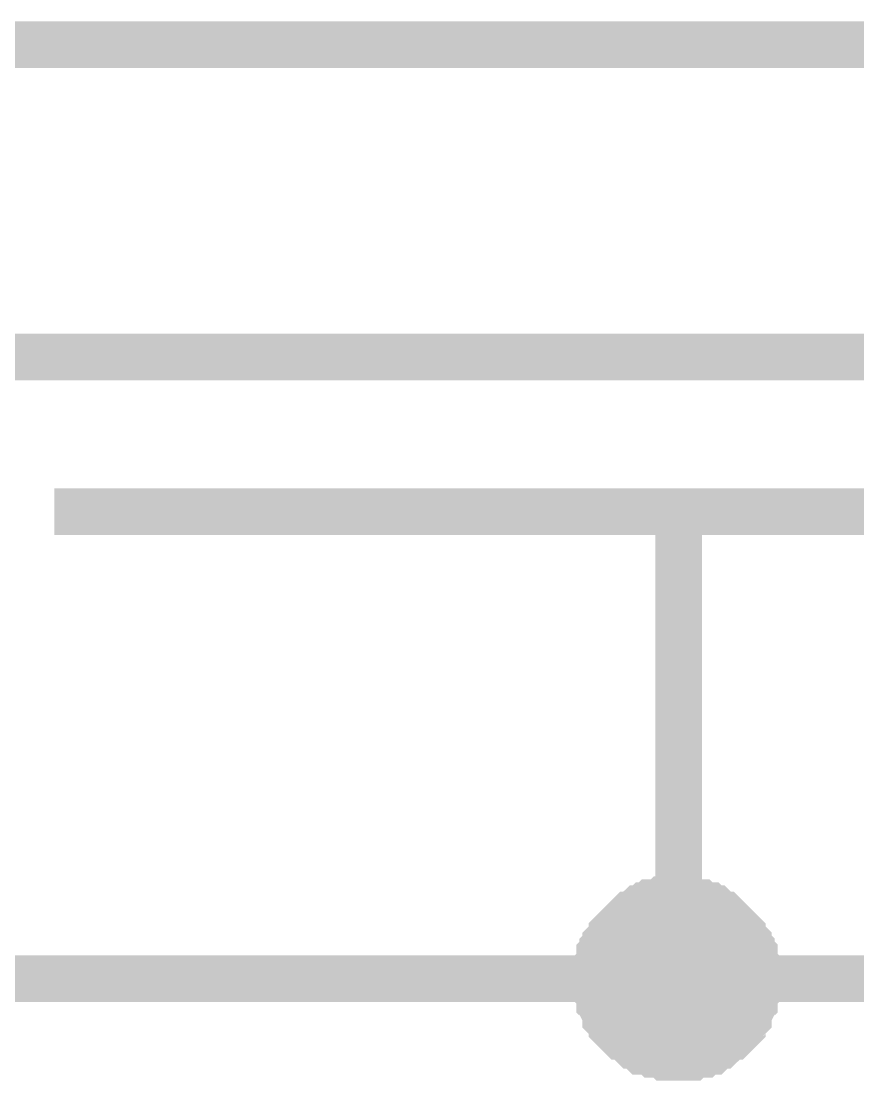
# Model space of a CAD drawing. Header units: millimetres. Extents: x 0 to 567, y 0 to 399.
# Drawn here: x 270.8 to 276.17, y 101.84 to 108.64 of the extents above; entities that cross this region are included whole.
import ezdxf

# ---------------------------------------------------------------- set-up
doc = ezdxf.new("R2010")
doc.units = ezdxf.units.MM
doc.layers.add('Sheet', color=255, linetype='Continuous')

msp = doc.modelspace()

# ---------------------------------------------------------------- linework, layer by layer
at = {"layer": 'Sheet'}
for points, const_width in [([(269.0106, 108.4893), (281.012, 108.4893)], 0.2997), ([(281.012, 106.4853), (269.0106, 106.4853)], 0.2997), ([(271.0141, 105.493), (279.0085, 105.493)], 0.2997), ([(275.021, 105.493), (275.021, 102.4967)], 0.2997), ([(274.4958, 102.4967), (274.4958, 102.5162), (274.4958, 102.5551), (274.4958, 102.5746), (274.5153, 102.594), (274.5153, 102.6135), (274.5153, 102.6524), (274.5347, 102.6718), (274.5347, 102.6913), (274.5542, 102.7108), (274.5542, 102.7302), (274.5737, 102.7497), (274.5931, 102.7691), (274.5931, 102.7886), (274.6126, 102.808), (274.632, 102.8275), (274.6515, 102.8469), (274.6709, 102.8664), (274.6904, 102.8859), (274.7098, 102.9053), (274.7293, 102.9053), (274.7487, 102.9248), (274.7682, 102.9442), (274.7876, 102.9442), (274.8071, 102.9637), (274.8265, 102.9637), (274.846, 102.9831), (274.8849, 102.9831), (274.9043, 102.9831), (274.9238, 103.0026), (274.9432, 103.0026), (274.9821, 103.0026), (275.0016, 103.0026)], 0.2997), ([(274.4958, 102.4967), (274.4958, 102.5162), (274.4958, 102.5551), (274.4958, 102.5746), (274.5153, 102.594), (274.5153, 102.6135), (274.5153, 102.6524), (274.5347, 102.6718), (274.5347, 102.6913), (274.5542, 102.7108), (274.5542, 102.7302), (274.5737, 102.7497), (274.5931, 102.7691), (274.5931, 102.7886), (274.6126, 102.808), (274.632, 102.8275), (274.6515, 102.8469), (274.6709, 102.8664), (274.6904, 102.8859), (274.7098, 102.9053), (274.7293, 102.9053), (274.7487, 102.9248), (274.7682, 102.9442), (274.7876, 102.9442), (274.8071, 102.9637), (274.8265, 102.9637), (274.846, 102.9831), (274.8849, 102.9831), (274.9043, 102.9831), (274.9238, 103.0026), (274.9432, 103.0026), (274.9821, 103.0026), (275.0016, 103.0026)], 0.2997), ([(274.4958, 102.4967), (274.4958, 102.5162), (274.4958, 102.5551), (274.4958, 102.5746), (274.5153, 102.594), (274.5153, 102.6135), (274.5153, 102.6524), (274.5347, 102.6718), (274.5347, 102.6913), (274.5542, 102.7108), (274.5542, 102.7302), (274.5737, 102.7497), (274.5931, 102.7691), (274.5931, 102.7886), (274.6126, 102.808), (274.632, 102.8275), (274.6515, 102.8469), (274.6709, 102.8664), (274.6904, 102.8859), (274.7098, 102.9053), (274.7293, 102.9053), (274.7487, 102.9248), (274.7682, 102.9442), (274.7876, 102.9442), (274.8071, 102.9637), (274.8265, 102.9637), (274.846, 102.9831), (274.8849, 102.9831), (274.9043, 102.9831), (274.9238, 103.0026), (274.9432, 103.0026), (274.9821, 103.0026), (275.0016, 103.0026)], 0.2997), ([(274.4958, 102.4967), (274.4958, 102.5162), (274.4958, 102.5551), (274.4958, 102.5746), (274.5153, 102.594), (274.5153, 102.6135), (274.5153, 102.6524), (274.5347, 102.6718), (274.5347, 102.6913), (274.5542, 102.7108), (274.5542, 102.7302), (274.5737, 102.7497), (274.5931, 102.7691), (274.5931, 102.7886), (274.6126, 102.808), (274.632, 102.8275), (274.6515, 102.8469), (274.6709, 102.8664), (274.6904, 102.8859), (274.7098, 102.9053), (274.7293, 102.9053), (274.7487, 102.9248), (274.7682, 102.9442), (274.7876, 102.9442), (274.8071, 102.9637), (274.8265, 102.9637), (274.846, 102.9831), (274.8849, 102.9831), (274.9043, 102.9831), (274.9238, 103.0026), (274.9432, 103.0026), (274.9821, 103.0026), (275.0016, 103.0026)], 0.2997), ([(274.4958, 102.4967), (274.4958, 102.5162), (274.4958, 102.5551), (274.4958, 102.5746), (274.5153, 102.594), (274.5153, 102.6135), (274.5153, 102.6524), (274.5347, 102.6718), (274.5347, 102.6913), (274.5542, 102.7108), (274.5542, 102.7302), (274.5737, 102.7497), (274.5931, 102.7691), (274.5931, 102.7886), (274.6126, 102.808), (274.632, 102.8275), (274.6515, 102.8469), (274.6709, 102.8664), (274.6904, 102.8859), (274.7098, 102.9053), (274.7293, 102.9053), (274.7487, 102.9248), (274.7682, 102.9442), (274.7876, 102.9442), (274.8071, 102.9637), (274.8265, 102.9637), (274.846, 102.9831), (274.8849, 102.9831), (274.9043, 102.9831), (274.9238, 103.0026), (274.9432, 103.0026), (274.9821, 103.0026), (275.0016, 103.0026)], 0.2997), ([(274.4958, 102.4967), (274.4958, 102.5162), (274.4958, 102.5551), (274.4958, 102.5746), (274.5153, 102.594), (274.5153, 102.6135), (274.5153, 102.6524), (274.5347, 102.6718), (274.5347, 102.6913), (274.5542, 102.7108), (274.5542, 102.7302), (274.5737, 102.7497), (274.5931, 102.7691), (274.5931, 102.7886), (274.6126, 102.808), (274.632, 102.8275), (274.6515, 102.8469), (274.6709, 102.8664), (274.6904, 102.8859), (274.7098, 102.9053), (274.7293, 102.9053), (274.7487, 102.9248), (274.7682, 102.9442), (274.7876, 102.9442), (274.8071, 102.9637), (274.8265, 102.9637), (274.846, 102.9831), (274.8849, 102.9831), (274.9043, 102.9831), (274.9238, 103.0026), (274.9432, 103.0026), (274.9821, 103.0026), (275.0016, 103.0026)], 0.2997), ([(274.4958, 102.4967), (274.4958, 102.5162), (274.4958, 102.5551), (274.4958, 102.5746), (274.5153, 102.594), (274.5153, 102.6135), (274.5153, 102.6524), (274.5347, 102.6718), (274.5347, 102.6913), (274.5542, 102.7108), (274.5542, 102.7302), (274.5737, 102.7497), (274.5931, 102.7691), (274.5931, 102.7886), (274.6126, 102.808), (274.632, 102.8275), (274.6515, 102.8469), (274.6709, 102.8664), (274.6904, 102.8859), (274.7098, 102.9053), (274.7293, 102.9053), (274.7487, 102.9248), (274.7682, 102.9442), (274.7876, 102.9442), (274.8071, 102.9637), (274.8265, 102.9637), (274.846, 102.9831), (274.8849, 102.9831), (274.9043, 102.9831), (274.9238, 103.0026), (274.9432, 103.0026), (274.9821, 103.0026), (275.0016, 103.0026)], 0.2997), ([(275.0016, 103.0026), (275.0016, 103.0026)], 0.2997), ([(275.0016, 103.0026), (275.021, 103.0026), (275.0599, 103.0026), (275.0794, 103.0026), (275.0988, 102.9831), (275.1377, 102.9831), (275.1572, 102.9831), (275.1766, 102.9637), (275.2155, 102.9637), (275.235, 102.9442), (275.2544, 102.9442), (275.2739, 102.9248), (275.2933, 102.9053), (275.3128, 102.9053), (275.3322, 102.8859), (275.3517, 102.8664), (275.3712, 102.8469), (275.3906, 102.8275), (275.4101, 102.808), (275.4295, 102.7886), (275.4295, 102.7691), (275.449, 102.7497), (275.4684, 102.7302), (275.4684, 102.7108), (275.4879, 102.6913), (275.4879, 102.6718), (275.5073, 102.6524), (275.5073, 102.6135), (275.5073, 102.594), (275.5268, 102.5746), (275.5268, 102.5551), (275.5268, 102.5162), (275.5268, 102.4967)], 0.2997), ([(275.0016, 103.0026), (275.0016, 103.0026)], 0.2997), ([(275.0016, 103.0026), (275.021, 103.0026), (275.0599, 103.0026), (275.0794, 103.0026), (275.0988, 102.9831), (275.1377, 102.9831), (275.1572, 102.9831), (275.1766, 102.9637), (275.2155, 102.9637), (275.235, 102.9442), (275.2544, 102.9442), (275.2739, 102.9248), (275.2933, 102.9053), (275.3128, 102.9053), (275.3322, 102.8859), (275.3517, 102.8664), (275.3712, 102.8469), (275.3906, 102.8275), (275.4101, 102.808), (275.4295, 102.7886), (275.4295, 102.7691), (275.449, 102.7497), (275.4684, 102.7302), (275.4684, 102.7108), (275.4879, 102.6913), (275.4879, 102.6718), (275.5073, 102.6524), (275.5073, 102.6135), (275.5073, 102.594), (275.5268, 102.5746), (275.5268, 102.5551), (275.5268, 102.5162), (275.5268, 102.4967)], 0.2997), ([(275.0016, 103.0026), (275.0016, 103.0026)], 0.2997), ([(275.0016, 103.0026), (275.021, 103.0026), (275.0599, 103.0026), (275.0794, 103.0026), (275.0988, 102.9831), (275.1377, 102.9831), (275.1572, 102.9831), (275.1766, 102.9637), (275.2155, 102.9637), (275.235, 102.9442), (275.2544, 102.9442), (275.2739, 102.9248), (275.2933, 102.9053), (275.3128, 102.9053), (275.3322, 102.8859), (275.3517, 102.8664), (275.3712, 102.8469), (275.3906, 102.8275), (275.4101, 102.808), (275.4295, 102.7886), (275.4295, 102.7691), (275.449, 102.7497), (275.4684, 102.7302), (275.4684, 102.7108), (275.4879, 102.6913), (275.4879, 102.6718), (275.5073, 102.6524), (275.5073, 102.6135), (275.5073, 102.594), (275.5268, 102.5746), (275.5268, 102.5551), (275.5268, 102.5162), (275.5268, 102.4967)], 0.2997), ([(275.0016, 103.0026), (275.0016, 103.0026)], 0.2997), ([(275.0016, 103.0026), (275.021, 103.0026), (275.0599, 103.0026), (275.0794, 103.0026), (275.0988, 102.9831), (275.1377, 102.9831), (275.1572, 102.9831), (275.1766, 102.9637), (275.2155, 102.9637), (275.235, 102.9442), (275.2544, 102.9442), (275.2739, 102.9248), (275.2933, 102.9053), (275.3128, 102.9053), (275.3322, 102.8859), (275.3517, 102.8664), (275.3712, 102.8469), (275.3906, 102.8275), (275.4101, 102.808), (275.4295, 102.7886), (275.4295, 102.7691), (275.449, 102.7497), (275.4684, 102.7302), (275.4684, 102.7108), (275.4879, 102.6913), (275.4879, 102.6718), (275.5073, 102.6524), (275.5073, 102.6135), (275.5073, 102.594), (275.5268, 102.5746), (275.5268, 102.5551), (275.5268, 102.5162), (275.5268, 102.4967)], 0.2997), ([(275.0016, 103.0026), (275.0016, 103.0026)], 0.2997), ([(275.0016, 103.0026), (275.021, 103.0026), (275.0599, 103.0026), (275.0794, 103.0026), (275.0988, 102.9831), (275.1377, 102.9831), (275.1572, 102.9831), (275.1766, 102.9637), (275.2155, 102.9637), (275.235, 102.9442), (275.2544, 102.9442), (275.2739, 102.9248), (275.2933, 102.9053), (275.3128, 102.9053), (275.3322, 102.8859), (275.3517, 102.8664), (275.3712, 102.8469), (275.3906, 102.8275), (275.4101, 102.808), (275.4295, 102.7886), (275.4295, 102.7691), (275.449, 102.7497), (275.4684, 102.7302), (275.4684, 102.7108), (275.4879, 102.6913), (275.4879, 102.6718), (275.5073, 102.6524), (275.5073, 102.6135), (275.5073, 102.594), (275.5268, 102.5746), (275.5268, 102.5551), (275.5268, 102.5162), (275.5268, 102.4967)], 0.2997), ([(275.0016, 103.0026), (275.0016, 103.0026)], 0.2997), ([(275.0016, 103.0026), (275.021, 103.0026), (275.0599, 103.0026), (275.0794, 103.0026), (275.0988, 102.9831), (275.1377, 102.9831), (275.1572, 102.9831), (275.1766, 102.9637), (275.2155, 102.9637), (275.235, 102.9442), (275.2544, 102.9442), (275.2739, 102.9248), (275.2933, 102.9053), (275.3128, 102.9053), (275.3322, 102.8859), (275.3517, 102.8664), (275.3712, 102.8469), (275.3906, 102.8275), (275.4101, 102.808), (275.4295, 102.7886), (275.4295, 102.7691), (275.449, 102.7497), (275.4684, 102.7302), (275.4684, 102.7108), (275.4879, 102.6913), (275.4879, 102.6718), (275.5073, 102.6524), (275.5073, 102.6135), (275.5073, 102.594), (275.5268, 102.5746), (275.5268, 102.5551), (275.5268, 102.5162), (275.5268, 102.4967)], 0.2997), ([(275.0016, 103.0026), (275.0016, 103.0026)], 0.2997), ([(275.0016, 103.0026), (275.021, 103.0026), (275.0599, 103.0026), (275.0794, 103.0026), (275.0988, 102.9831), (275.1377, 102.9831), (275.1572, 102.9831), (275.1766, 102.9637), (275.2155, 102.9637), (275.235, 102.9442), (275.2544, 102.9442), (275.2739, 102.9248), (275.2933, 102.9053), (275.3128, 102.9053), (275.3322, 102.8859), (275.3517, 102.8664), (275.3712, 102.8469), (275.3906, 102.8275), (275.4101, 102.808), (275.4295, 102.7886), (275.4295, 102.7691), (275.449, 102.7497), (275.4684, 102.7302), (275.4684, 102.7108), (275.4879, 102.6913), (275.4879, 102.6718), (275.5073, 102.6524), (275.5073, 102.6135), (275.5073, 102.594), (275.5268, 102.5746), (275.5268, 102.5551), (275.5268, 102.5162), (275.5268, 102.4967)], 0.2997), ([(274.4958, 102.4967), (274.4958, 102.5162), (274.4958, 102.5551), (274.4958, 102.5746), (274.5153, 102.594), (274.5153, 102.6135), (274.5153, 102.6524), (274.5347, 102.6718), (274.5347, 102.6913), (274.5542, 102.7108), (274.5542, 102.7302), (274.5737, 102.7497), (274.5931, 102.7691), (274.5931, 102.7886), (274.6126, 102.808), (274.632, 102.8275), (274.6515, 102.8469), (274.6709, 102.8664), (274.6904, 102.8859), (274.7098, 102.9053), (274.7293, 102.9053), (274.7487, 102.9248), (274.7682, 102.9442), (274.7876, 102.9442), (274.8071, 102.9637), (274.8265, 102.9637), (274.846, 102.9831), (274.8849, 102.9831), (274.9043, 102.9831), (274.9238, 103.0026), (274.9432, 103.0026), (274.9821, 103.0026), (275.0016, 103.0026)], 0.0991), ([(274.4958, 102.4967), (274.4958, 102.5162), (274.4958, 102.5551), (274.4958, 102.5746), (274.5153, 102.594), (274.5153, 102.6135), (274.5153, 102.6524), (274.5347, 102.6718), (274.5347, 102.6913), (274.5542, 102.7108), (274.5542, 102.7302), (274.5737, 102.7497), (274.5931, 102.7691), (274.5931, 102.7886), (274.6126, 102.808), (274.632, 102.8275), (274.6515, 102.8469), (274.6709, 102.8664), (274.6904, 102.8859), (274.7098, 102.9053), (274.7293, 102.9053), (274.7487, 102.9248), (274.7682, 102.9442), (274.7876, 102.9442), (274.8071, 102.9637), (274.8265, 102.9637), (274.846, 102.9831), (274.8849, 102.9831), (274.9043, 102.9831), (274.9238, 103.0026), (274.9432, 103.0026), (274.9821, 103.0026), (275.0016, 103.0026)], 0.0991), ([(274.4958, 102.4967), (274.4958, 102.5162), (274.4958, 102.5551), (274.4958, 102.5746), (274.5153, 102.594), (274.5153, 102.6135), (274.5153, 102.6524), (274.5347, 102.6718), (274.5347, 102.6913), (274.5542, 102.7108), (274.5542, 102.7302), (274.5737, 102.7497), (274.5931, 102.7691), (274.5931, 102.7886), (274.6126, 102.808), (274.632, 102.8275), (274.6515, 102.8469), (274.6709, 102.8664), (274.6904, 102.8859), (274.7098, 102.9053), (274.7293, 102.9053), (274.7487, 102.9248), (274.7682, 102.9442), (274.7876, 102.9442), (274.8071, 102.9637), (274.8265, 102.9637), (274.846, 102.9831), (274.8849, 102.9831), (274.9043, 102.9831), (274.9238, 103.0026), (274.9432, 103.0026), (274.9821, 103.0026), (275.0016, 103.0026)], 0.0991), ([(274.4958, 102.4967), (274.4958, 102.5162), (274.4958, 102.5551), (274.4958, 102.5746), (274.5153, 102.594), (274.5153, 102.6135), (274.5153, 102.6524), (274.5347, 102.6718), (274.5347, 102.6913), (274.5542, 102.7108), (274.5542, 102.7302), (274.5737, 102.7497), (274.5931, 102.7691), (274.5931, 102.7886), (274.6126, 102.808), (274.632, 102.8275), (274.6515, 102.8469), (274.6709, 102.8664), (274.6904, 102.8859), (274.7098, 102.9053), (274.7293, 102.9053), (274.7487, 102.9248), (274.7682, 102.9442), (274.7876, 102.9442), (274.8071, 102.9637), (274.8265, 102.9637), (274.846, 102.9831), (274.8849, 102.9831), (274.9043, 102.9831), (274.9238, 103.0026), (274.9432, 103.0026), (274.9821, 103.0026), (275.0016, 103.0026)], 0.0991), ([(274.4958, 102.4967), (274.4958, 102.5162), (274.4958, 102.5551), (274.4958, 102.5746), (274.5153, 102.594), (274.5153, 102.6135), (274.5153, 102.6524), (274.5347, 102.6718), (274.5347, 102.6913), (274.5542, 102.7108), (274.5542, 102.7302), (274.5737, 102.7497), (274.5931, 102.7691), (274.5931, 102.7886), (274.6126, 102.808), (274.632, 102.8275), (274.6515, 102.8469), (274.6709, 102.8664), (274.6904, 102.8859), (274.7098, 102.9053), (274.7293, 102.9053), (274.7487, 102.9248), (274.7682, 102.9442), (274.7876, 102.9442), (274.8071, 102.9637), (274.8265, 102.9637), (274.846, 102.9831), (274.8849, 102.9831), (274.9043, 102.9831), (274.9238, 103.0026), (274.9432, 103.0026), (274.9821, 103.0026), (275.0016, 103.0026)], 0.0991), ([(274.4958, 102.4967), (274.4958, 102.5162), (274.4958, 102.5551), (274.4958, 102.5746), (274.5153, 102.594), (274.5153, 102.6135), (274.5153, 102.6524), (274.5347, 102.6718), (274.5347, 102.6913), (274.5542, 102.7108), (274.5542, 102.7302), (274.5737, 102.7497), (274.5931, 102.7691), (274.5931, 102.7886), (274.6126, 102.808), (274.632, 102.8275), (274.6515, 102.8469), (274.6709, 102.8664), (274.6904, 102.8859), (274.7098, 102.9053), (274.7293, 102.9053), (274.7487, 102.9248), (274.7682, 102.9442), (274.7876, 102.9442), (274.8071, 102.9637), (274.8265, 102.9637), (274.846, 102.9831), (274.8849, 102.9831), (274.9043, 102.9831), (274.9238, 103.0026), (274.9432, 103.0026), (274.9821, 103.0026), (275.0016, 103.0026)], 0.0991), ([(274.4958, 102.4967), (274.4958, 102.5162), (274.4958, 102.5551), (274.4958, 102.5746), (274.5153, 102.594), (274.5153, 102.6135), (274.5153, 102.6524), (274.5347, 102.6718), (274.5347, 102.6913), (274.5542, 102.7108), (274.5542, 102.7302), (274.5737, 102.7497), (274.5931, 102.7691), (274.5931, 102.7886), (274.6126, 102.808), (274.632, 102.8275), (274.6515, 102.8469), (274.6709, 102.8664), (274.6904, 102.8859), (274.7098, 102.9053), (274.7293, 102.9053), (274.7487, 102.9248), (274.7682, 102.9442), (274.7876, 102.9442), (274.8071, 102.9637), (274.8265, 102.9637), (274.846, 102.9831), (274.8849, 102.9831), (274.9043, 102.9831), (274.9238, 103.0026), (274.9432, 103.0026), (274.9821, 103.0026), (275.0016, 103.0026)], 0.0991), ([(275.0016, 103.0026), (275.0016, 103.0026)], 0.0991), ([(275.0016, 103.0026), (275.021, 103.0026), (275.0599, 103.0026), (275.0794, 103.0026), (275.0988, 102.9831), (275.1377, 102.9831), (275.1572, 102.9831), (275.1766, 102.9637), (275.2155, 102.9637), (275.235, 102.9442), (275.2544, 102.9442), (275.2739, 102.9248), (275.2933, 102.9053), (275.3128, 102.9053), (275.3322, 102.8859), (275.3517, 102.8664), (275.3712, 102.8469), (275.3906, 102.8275), (275.4101, 102.808), (275.4295, 102.7886), (275.4295, 102.7691), (275.449, 102.7497), (275.4684, 102.7302), (275.4684, 102.7108), (275.4879, 102.6913), (275.4879, 102.6718), (275.5073, 102.6524), (275.5073, 102.6135), (275.5073, 102.594), (275.5268, 102.5746), (275.5268, 102.5551), (275.5268, 102.5162), (275.5268, 102.4967)], 0.0991), ([(275.0016, 103.0026), (275.0016, 103.0026)], 0.0991), ([(275.0016, 103.0026), (275.021, 103.0026), (275.0599, 103.0026), (275.0794, 103.0026), (275.0988, 102.9831), (275.1377, 102.9831), (275.1572, 102.9831), (275.1766, 102.9637), (275.2155, 102.9637), (275.235, 102.9442), (275.2544, 102.9442), (275.2739, 102.9248), (275.2933, 102.9053), (275.3128, 102.9053), (275.3322, 102.8859), (275.3517, 102.8664), (275.3712, 102.8469), (275.3906, 102.8275), (275.4101, 102.808), (275.4295, 102.7886), (275.4295, 102.7691), (275.449, 102.7497), (275.4684, 102.7302), (275.4684, 102.7108), (275.4879, 102.6913), (275.4879, 102.6718), (275.5073, 102.6524), (275.5073, 102.6135), (275.5073, 102.594), (275.5268, 102.5746), (275.5268, 102.5551), (275.5268, 102.5162), (275.5268, 102.4967)], 0.0991), ([(275.0016, 103.0026), (275.0016, 103.0026)], 0.0991), ([(275.0016, 103.0026), (275.021, 103.0026), (275.0599, 103.0026), (275.0794, 103.0026), (275.0988, 102.9831), (275.1377, 102.9831), (275.1572, 102.9831), (275.1766, 102.9637), (275.2155, 102.9637), (275.235, 102.9442), (275.2544, 102.9442), (275.2739, 102.9248), (275.2933, 102.9053), (275.3128, 102.9053), (275.3322, 102.8859), (275.3517, 102.8664), (275.3712, 102.8469), (275.3906, 102.8275), (275.4101, 102.808), (275.4295, 102.7886), (275.4295, 102.7691), (275.449, 102.7497), (275.4684, 102.7302), (275.4684, 102.7108), (275.4879, 102.6913), (275.4879, 102.6718), (275.5073, 102.6524), (275.5073, 102.6135), (275.5073, 102.594), (275.5268, 102.5746), (275.5268, 102.5551), (275.5268, 102.5162), (275.5268, 102.4967)], 0.0991), ([(275.0016, 103.0026), (275.0016, 103.0026)], 0.0991), ([(275.0016, 103.0026), (275.021, 103.0026), (275.0599, 103.0026), (275.0794, 103.0026), (275.0988, 102.9831), (275.1377, 102.9831), (275.1572, 102.9831), (275.1766, 102.9637), (275.2155, 102.9637), (275.235, 102.9442), (275.2544, 102.9442), (275.2739, 102.9248), (275.2933, 102.9053), (275.3128, 102.9053), (275.3322, 102.8859), (275.3517, 102.8664), (275.3712, 102.8469), (275.3906, 102.8275), (275.4101, 102.808), (275.4295, 102.7886), (275.4295, 102.7691), (275.449, 102.7497), (275.4684, 102.7302), (275.4684, 102.7108), (275.4879, 102.6913), (275.4879, 102.6718), (275.5073, 102.6524), (275.5073, 102.6135), (275.5073, 102.594), (275.5268, 102.5746), (275.5268, 102.5551), (275.5268, 102.5162), (275.5268, 102.4967)], 0.0991), ([(275.0016, 103.0026), (275.0016, 103.0026)], 0.0991), ([(275.0016, 103.0026), (275.021, 103.0026), (275.0599, 103.0026), (275.0794, 103.0026), (275.0988, 102.9831), (275.1377, 102.9831), (275.1572, 102.9831), (275.1766, 102.9637), (275.2155, 102.9637), (275.235, 102.9442), (275.2544, 102.9442), (275.2739, 102.9248), (275.2933, 102.9053), (275.3128, 102.9053), (275.3322, 102.8859), (275.3517, 102.8664), (275.3712, 102.8469), (275.3906, 102.8275), (275.4101, 102.808), (275.4295, 102.7886), (275.4295, 102.7691), (275.449, 102.7497), (275.4684, 102.7302), (275.4684, 102.7108), (275.4879, 102.6913), (275.4879, 102.6718), (275.5073, 102.6524), (275.5073, 102.6135), (275.5073, 102.594), (275.5268, 102.5746), (275.5268, 102.5551), (275.5268, 102.5162), (275.5268, 102.4967)], 0.0991), ([(275.0016, 103.0026), (275.0016, 103.0026)], 0.0991), ([(275.0016, 103.0026), (275.021, 103.0026), (275.0599, 103.0026), (275.0794, 103.0026), (275.0988, 102.9831), (275.1377, 102.9831), (275.1572, 102.9831), (275.1766, 102.9637), (275.2155, 102.9637), (275.235, 102.9442), (275.2544, 102.9442), (275.2739, 102.9248), (275.2933, 102.9053), (275.3128, 102.9053), (275.3322, 102.8859), (275.3517, 102.8664), (275.3712, 102.8469), (275.3906, 102.8275), (275.4101, 102.808), (275.4295, 102.7886), (275.4295, 102.7691), (275.449, 102.7497), (275.4684, 102.7302), (275.4684, 102.7108), (275.4879, 102.6913), (275.4879, 102.6718), (275.5073, 102.6524), (275.5073, 102.6135), (275.5073, 102.594), (275.5268, 102.5746), (275.5268, 102.5551), (275.5268, 102.5162), (275.5268, 102.4967)], 0.0991), ([(275.0016, 103.0026), (275.0016, 103.0026)], 0.0991), ([(275.0016, 103.0026), (275.021, 103.0026), (275.0599, 103.0026), (275.0794, 103.0026), (275.0988, 102.9831), (275.1377, 102.9831), (275.1572, 102.9831), (275.1766, 102.9637), (275.2155, 102.9637), (275.235, 102.9442), (275.2544, 102.9442), (275.2739, 102.9248), (275.2933, 102.9053), (275.3128, 102.9053), (275.3322, 102.8859), (275.3517, 102.8664), (275.3712, 102.8469), (275.3906, 102.8275), (275.4101, 102.808), (275.4295, 102.7886), (275.4295, 102.7691), (275.449, 102.7497), (275.4684, 102.7302), (275.4684, 102.7108), (275.4879, 102.6913), (275.4879, 102.6718), (275.5073, 102.6524), (275.5073, 102.6135), (275.5073, 102.594), (275.5268, 102.5746), (275.5268, 102.5551), (275.5268, 102.5162), (275.5268, 102.4967)], 0.0991), ([(275.021, 102.4967), (275.021, 102.4967), (255.0252, 102.4967)], 0.2997), ([(275.021, 101.9909), (275.0016, 101.9909), (274.9627, 101.9909), (274.9432, 101.9909), (274.9238, 102.0103), (274.8849, 102.0103), (274.8654, 102.0103), (274.846, 102.0298), (274.8071, 102.0298), (274.7876, 102.0298), (274.7682, 102.0492), (274.7487, 102.0687), (274.7293, 102.0687), (274.7098, 102.0881), (274.6904, 102.1076), (274.6709, 102.1271), (274.6515, 102.1271), (274.632, 102.1465), (274.6126, 102.166), (274.5931, 102.1854), (274.5931, 102.2049), (274.5737, 102.2243), (274.5542, 102.2438), (274.5542, 102.2633), (274.5347, 102.3022), (274.5347, 102.3216), (274.5153, 102.3411), (274.5153, 102.3605), (274.5153, 102.3995), (274.4958, 102.4189), (274.4958, 102.4384), (274.4958, 102.4773), (274.4958, 102.4967)], 0.2997), ([(274.4958, 102.4967), (274.4958, 102.4967)], 0.2997), ([(275.021, 101.9909), (275.0016, 101.9909), (274.9627, 101.9909), (274.9432, 101.9909), (274.9238, 102.0103), (274.8849, 102.0103), (274.8654, 102.0103), (274.846, 102.0298), (274.8071, 102.0298), (274.7876, 102.0298), (274.7682, 102.0492), (274.7487, 102.0687), (274.7293, 102.0687), (274.7098, 102.0881), (274.6904, 102.1076), (274.6709, 102.1271), (274.6515, 102.1271), (274.632, 102.1465), (274.6126, 102.166), (274.5931, 102.1854), (274.5931, 102.2049), (274.5737, 102.2243), (274.5542, 102.2438), (274.5542, 102.2633), (274.5347, 102.3022), (274.5347, 102.3216), (274.5153, 102.3411), (274.5153, 102.3605), (274.5153, 102.3995), (274.4958, 102.4189), (274.4958, 102.4384), (274.4958, 102.4773), (274.4958, 102.4967)], 0.2997), ([(274.4958, 102.4967), (274.4958, 102.4967)], 0.2997), ([(275.021, 101.9909), (275.0016, 101.9909), (274.9627, 101.9909), (274.9432, 101.9909), (274.9238, 102.0103), (274.8849, 102.0103), (274.8654, 102.0103), (274.846, 102.0298), (274.8071, 102.0298), (274.7876, 102.0298), (274.7682, 102.0492), (274.7487, 102.0687), (274.7293, 102.0687), (274.7098, 102.0881), (274.6904, 102.1076), (274.6709, 102.1271), (274.6515, 102.1271), (274.632, 102.1465), (274.6126, 102.166), (274.5931, 102.1854), (274.5931, 102.2049), (274.5737, 102.2243), (274.5542, 102.2438), (274.5542, 102.2633), (274.5347, 102.3022), (274.5347, 102.3216), (274.5153, 102.3411), (274.5153, 102.3605), (274.5153, 102.3995), (274.4958, 102.4189), (274.4958, 102.4384), (274.4958, 102.4773), (274.4958, 102.4967)], 0.2997), ([(274.4958, 102.4967), (274.4958, 102.4967)], 0.2997), ([(275.021, 101.9909), (275.0016, 101.9909), (274.9627, 101.9909), (274.9432, 101.9909), (274.9238, 102.0103), (274.8849, 102.0103), (274.8654, 102.0103), (274.846, 102.0298), (274.8071, 102.0298), (274.7876, 102.0298), (274.7682, 102.0492), (274.7487, 102.0687), (274.7293, 102.0687), (274.7098, 102.0881), (274.6904, 102.1076), (274.6709, 102.1271), (274.6515, 102.1271), (274.632, 102.1465), (274.6126, 102.166), (274.5931, 102.1854), (274.5931, 102.2049), (274.5737, 102.2243), (274.5542, 102.2438), (274.5542, 102.2633), (274.5347, 102.3022), (274.5347, 102.3216), (274.5153, 102.3411), (274.5153, 102.3605), (274.5153, 102.3995), (274.4958, 102.4189), (274.4958, 102.4384), (274.4958, 102.4773), (274.4958, 102.4967)], 0.2997), ([(274.4958, 102.4967), (274.4958, 102.4967)], 0.2997), ([(275.021, 101.9909), (275.0016, 101.9909), (274.9627, 101.9909), (274.9432, 101.9909), (274.9238, 102.0103), (274.8849, 102.0103), (274.8654, 102.0103), (274.846, 102.0298), (274.8071, 102.0298), (274.7876, 102.0298), (274.7682, 102.0492), (274.7487, 102.0687), (274.7293, 102.0687), (274.7098, 102.0881), (274.6904, 102.1076), (274.6709, 102.1271), (274.6515, 102.1271), (274.632, 102.1465), (274.6126, 102.166), (274.5931, 102.1854), (274.5931, 102.2049), (274.5737, 102.2243), (274.5542, 102.2438), (274.5542, 102.2633), (274.5347, 102.3022), (274.5347, 102.3216), (274.5153, 102.3411), (274.5153, 102.3605), (274.5153, 102.3995), (274.4958, 102.4189), (274.4958, 102.4384), (274.4958, 102.4773), (274.4958, 102.4967)], 0.2997), ([(274.4958, 102.4967), (274.4958, 102.4967)], 0.2997), ([(275.021, 101.9909), (275.0016, 101.9909), (274.9627, 101.9909), (274.9432, 101.9909), (274.9238, 102.0103), (274.8849, 102.0103), (274.8654, 102.0103), (274.846, 102.0298), (274.8071, 102.0298), (274.7876, 102.0298), (274.7682, 102.0492), (274.7487, 102.0687), (274.7293, 102.0687), (274.7098, 102.0881), (274.6904, 102.1076), (274.6709, 102.1271), (274.6515, 102.1271), (274.632, 102.1465), (274.6126, 102.166), (274.5931, 102.1854), (274.5931, 102.2049), (274.5737, 102.2243), (274.5542, 102.2438), (274.5542, 102.2633), (274.5347, 102.3022), (274.5347, 102.3216), (274.5153, 102.3411), (274.5153, 102.3605), (274.5153, 102.3995), (274.4958, 102.4189), (274.4958, 102.4384), (274.4958, 102.4773), (274.4958, 102.4967)], 0.2997), ([(274.4958, 102.4967), (274.4958, 102.4967)], 0.2997), ([(275.021, 101.9909), (275.0016, 101.9909), (274.9627, 101.9909), (274.9432, 101.9909), (274.9238, 102.0103), (274.8849, 102.0103), (274.8654, 102.0103), (274.846, 102.0298), (274.8071, 102.0298), (274.7876, 102.0298), (274.7682, 102.0492), (274.7487, 102.0687), (274.7293, 102.0687), (274.7098, 102.0881), (274.6904, 102.1076), (274.6709, 102.1271), (274.6515, 102.1271), (274.632, 102.1465), (274.6126, 102.166), (274.5931, 102.1854), (274.5931, 102.2049), (274.5737, 102.2243), (274.5542, 102.2438), (274.5542, 102.2633), (274.5347, 102.3022), (274.5347, 102.3216), (274.5153, 102.3411), (274.5153, 102.3605), (274.5153, 102.3995), (274.4958, 102.4189), (274.4958, 102.4384), (274.4958, 102.4773), (274.4958, 102.4967)], 0.2997), ([(274.4958, 102.4967), (274.4958, 102.4967)], 0.2997), ([(275.5268, 102.4967), (275.5268, 102.4773), (275.5268, 102.4384), (275.5268, 102.4189), (275.5073, 102.3995), (275.5073, 102.3605), (275.5073, 102.3411), (275.4879, 102.3216), (275.4879, 102.3022), (275.4684, 102.2633), (275.4684, 102.2438), (275.449, 102.2243), (275.4295, 102.2049), (275.4295, 102.1854), (275.4101, 102.166), (275.3906, 102.1465), (275.3712, 102.1271), (275.3517, 102.1271), (275.3322, 102.1076), (275.3128, 102.0881), (275.2933, 102.0687), (275.2739, 102.0687), (275.2544, 102.0492), (275.235, 102.0298), (275.2155, 102.0298), (275.1961, 102.0298), (275.1766, 102.0103), (275.1377, 102.0103), (275.1183, 102.0103), (275.0988, 101.9909), (275.0794, 101.9909), (275.0405, 101.9909), (275.021, 101.9909)], 0.2997), ([(275.5268, 102.4967), (275.5268, 102.4773), (275.5268, 102.4384), (275.5268, 102.4189), (275.5073, 102.3995), (275.5073, 102.3605), (275.5073, 102.3411), (275.4879, 102.3216), (275.4879, 102.3022), (275.4684, 102.2633), (275.4684, 102.2438), (275.449, 102.2243), (275.4295, 102.2049), (275.4295, 102.1854), (275.4101, 102.166), (275.3906, 102.1465), (275.3712, 102.1271), (275.3517, 102.1271), (275.3322, 102.1076), (275.3128, 102.0881), (275.2933, 102.0687), (275.2739, 102.0687), (275.2544, 102.0492), (275.235, 102.0298), (275.2155, 102.0298), (275.1961, 102.0298), (275.1766, 102.0103), (275.1377, 102.0103), (275.1183, 102.0103), (275.0988, 101.9909), (275.0794, 101.9909), (275.0405, 101.9909), (275.021, 101.9909)], 0.2997), ([(275.5268, 102.4967), (275.5268, 102.4773), (275.5268, 102.4384), (275.5268, 102.4189), (275.5073, 102.3995), (275.5073, 102.3605), (275.5073, 102.3411), (275.4879, 102.3216), (275.4879, 102.3022), (275.4684, 102.2633), (275.4684, 102.2438), (275.449, 102.2243), (275.4295, 102.2049), (275.4295, 102.1854), (275.4101, 102.166), (275.3906, 102.1465), (275.3712, 102.1271), (275.3517, 102.1271), (275.3322, 102.1076), (275.3128, 102.0881), (275.2933, 102.0687), (275.2739, 102.0687), (275.2544, 102.0492), (275.235, 102.0298), (275.2155, 102.0298), (275.1961, 102.0298), (275.1766, 102.0103), (275.1377, 102.0103), (275.1183, 102.0103), (275.0988, 101.9909), (275.0794, 101.9909), (275.0405, 101.9909), (275.021, 101.9909)], 0.2997), ([(287.5087, 102.4967), (287.5087, 102.4967), (275.021, 102.4967)], 0.2997), ([(275.5268, 102.4967), (275.5268, 102.4773), (275.5268, 102.4384), (275.5268, 102.4189), (275.5073, 102.3995), (275.5073, 102.3605), (275.5073, 102.3411), (275.4879, 102.3216), (275.4879, 102.3022), (275.4684, 102.2633), (275.4684, 102.2438), (275.449, 102.2243), (275.4295, 102.2049), (275.4295, 102.1854), (275.4101, 102.166), (275.3906, 102.1465), (275.3712, 102.1271), (275.3517, 102.1271), (275.3322, 102.1076), (275.3128, 102.0881), (275.2933, 102.0687), (275.2739, 102.0687), (275.2544, 102.0492), (275.235, 102.0298), (275.2155, 102.0298), (275.1961, 102.0298), (275.1766, 102.0103), (275.1377, 102.0103), (275.1183, 102.0103), (275.0988, 101.9909), (275.0794, 101.9909), (275.0405, 101.9909), (275.021, 101.9909)], 0.2997), ([(275.5268, 102.4967), (275.5268, 102.4773), (275.5268, 102.4384), (275.5268, 102.4189), (275.5073, 102.3995), (275.5073, 102.3605), (275.5073, 102.3411), (275.4879, 102.3216), (275.4879, 102.3022), (275.4684, 102.2633), (275.4684, 102.2438), (275.449, 102.2243), (275.4295, 102.2049), (275.4295, 102.1854), (275.4101, 102.166), (275.3906, 102.1465), (275.3712, 102.1271), (275.3517, 102.1271), (275.3322, 102.1076), (275.3128, 102.0881), (275.2933, 102.0687), (275.2739, 102.0687), (275.2544, 102.0492), (275.235, 102.0298), (275.2155, 102.0298), (275.1961, 102.0298), (275.1766, 102.0103), (275.1377, 102.0103), (275.1183, 102.0103), (275.0988, 101.9909), (275.0794, 101.9909), (275.0405, 101.9909), (275.021, 101.9909)], 0.2997), ([(275.5268, 102.4967), (275.5268, 102.4773), (275.5268, 102.4384), (275.5268, 102.4189), (275.5073, 102.3995), (275.5073, 102.3605), (275.5073, 102.3411), (275.4879, 102.3216), (275.4879, 102.3022), (275.4684, 102.2633), (275.4684, 102.2438), (275.449, 102.2243), (275.4295, 102.2049), (275.4295, 102.1854), (275.4101, 102.166), (275.3906, 102.1465), (275.3712, 102.1271), (275.3517, 102.1271), (275.3322, 102.1076), (275.3128, 102.0881), (275.2933, 102.0687), (275.2739, 102.0687), (275.2544, 102.0492), (275.235, 102.0298), (275.2155, 102.0298), (275.1961, 102.0298), (275.1766, 102.0103), (275.1377, 102.0103), (275.1183, 102.0103), (275.0988, 101.9909), (275.0794, 101.9909), (275.0405, 101.9909), (275.021, 101.9909)], 0.2997), ([(275.5268, 102.4967), (275.5268, 102.4773), (275.5268, 102.4384), (275.5268, 102.4189), (275.5073, 102.3995), (275.5073, 102.3605), (275.5073, 102.3411), (275.4879, 102.3216), (275.4879, 102.3022), (275.4684, 102.2633), (275.4684, 102.2438), (275.449, 102.2243), (275.4295, 102.2049), (275.4295, 102.1854), (275.4101, 102.166), (275.3906, 102.1465), (275.3712, 102.1271), (275.3517, 102.1271), (275.3322, 102.1076), (275.3128, 102.0881), (275.2933, 102.0687), (275.2739, 102.0687), (275.2544, 102.0492), (275.235, 102.0298), (275.2155, 102.0298), (275.1961, 102.0298), (275.1766, 102.0103), (275.1377, 102.0103), (275.1183, 102.0103), (275.0988, 101.9909), (275.0794, 101.9909), (275.0405, 101.9909), (275.021, 101.9909)], 0.2997), ([(275.5268, 102.4967), (275.5268, 102.4967), (275.5268, 102.4967), (275.5268, 102.4967), (275.5268, 102.4967), (275.5268, 102.4967), (275.5268, 102.4967), (275.5268, 102.4967), (275.5268, 102.4967), (275.5268, 102.4967), (275.5268, 102.4967), (275.5268, 102.4967), (275.5268, 102.4967), (275.5268, 102.4967), (275.5268, 102.4967), (275.5268, 102.4967), (275.5268, 102.4967), (275.5268, 102.4967), (275.5268, 102.4967), (275.5268, 102.4967), (275.5268, 102.4967), (275.5268, 102.4967), (275.5268, 102.4967), (275.5268, 102.4967), (275.5268, 102.4967), (275.5268, 102.4967), (275.5268, 102.4967), (275.5268, 102.4967), (275.5268, 102.4967), (275.5268, 102.4967), (275.5268, 102.4967), (275.5268, 102.4967), (275.5268, 102.4967)], 0.2997), ([(275.5268, 102.4967), (275.5268, 102.4967)], 0.2997), ([(275.5268, 102.4967), (275.5268, 102.4967), (275.5268, 102.4967), (275.5268, 102.4967), (275.5268, 102.4967), (275.5268, 102.4967), (275.5268, 102.4967), (275.5268, 102.4967), (275.5268, 102.4967), (275.5268, 102.4967), (275.5268, 102.4967), (275.5268, 102.4967), (275.5268, 102.4967), (275.5268, 102.4967), (275.5268, 102.4967), (275.5268, 102.4967), (275.5268, 102.4967), (275.5268, 102.4967), (275.5268, 102.4967), (275.5268, 102.4967), (275.5268, 102.4967), (275.5268, 102.4967), (275.5268, 102.4967), (275.5268, 102.4967), (275.5268, 102.4967), (275.5268, 102.4967), (275.5268, 102.4967), (275.5268, 102.4967), (275.5268, 102.4967), (275.5268, 102.4967), (275.5268, 102.4967), (275.5268, 102.4967), (275.5268, 102.4967)], 0.2997), ([(275.5268, 102.4967), (275.5268, 102.4967)], 0.2997), ([(275.5268, 102.4967), (275.5268, 102.4967), (275.5268, 102.4967), (275.5268, 102.4967), (275.5268, 102.4967), (275.5268, 102.4967), (275.5268, 102.4967), (275.5268, 102.4967), (275.5268, 102.4967), (275.5268, 102.4967), (275.5268, 102.4967), (275.5268, 102.4967), (275.5268, 102.4967), (275.5268, 102.4967), (275.5268, 102.4967), (275.5268, 102.4967), (275.5268, 102.4967), (275.5268, 102.4967), (275.5268, 102.4967), (275.5268, 102.4967), (275.5268, 102.4967), (275.5268, 102.4967), (275.5268, 102.4967), (275.5268, 102.4967), (275.5268, 102.4967), (275.5268, 102.4967), (275.5268, 102.4967), (275.5268, 102.4967), (275.5268, 102.4967), (275.5268, 102.4967), (275.5268, 102.4967), (275.5268, 102.4967), (275.5268, 102.4967)], 0.2997), ([(275.5268, 102.4967), (275.5268, 102.4967)], 0.2997), ([(275.5268, 102.4967), (275.5268, 102.4967), (275.5268, 102.4967), (275.5268, 102.4967), (275.5268, 102.4967), (275.5268, 102.4967), (275.5268, 102.4967), (275.5268, 102.4967), (275.5268, 102.4967), (275.5268, 102.4967), (275.5268, 102.4967), (275.5268, 102.4967), (275.5268, 102.4967), (275.5268, 102.4967), (275.5268, 102.4967), (275.5268, 102.4967), (275.5268, 102.4967), (275.5268, 102.4967), (275.5268, 102.4967), (275.5268, 102.4967), (275.5268, 102.4967), (275.5268, 102.4967), (275.5268, 102.4967), (275.5268, 102.4967), (275.5268, 102.4967), (275.5268, 102.4967), (275.5268, 102.4967), (275.5268, 102.4967), (275.5268, 102.4967), (275.5268, 102.4967), (275.5268, 102.4967), (275.5268, 102.4967), (275.5268, 102.4967)], 0.2997), ([(275.5268, 102.4967), (275.5268, 102.4967)], 0.2997), ([(275.5268, 102.4967), (275.5268, 102.4967), (275.5268, 102.4967), (275.5268, 102.4967), (275.5268, 102.4967), (275.5268, 102.4967), (275.5268, 102.4967), (275.5268, 102.4967), (275.5268, 102.4967), (275.5268, 102.4967), (275.5268, 102.4967), (275.5268, 102.4967), (275.5268, 102.4967), (275.5268, 102.4967), (275.5268, 102.4967), (275.5268, 102.4967), (275.5268, 102.4967), (275.5268, 102.4967), (275.5268, 102.4967), (275.5268, 102.4967), (275.5268, 102.4967), (275.5268, 102.4967), (275.5268, 102.4967), (275.5268, 102.4967), (275.5268, 102.4967), (275.5268, 102.4967), (275.5268, 102.4967), (275.5268, 102.4967), (275.5268, 102.4967), (275.5268, 102.4967), (275.5268, 102.4967), (275.5268, 102.4967), (275.5268, 102.4967)], 0.2997), ([(275.5268, 102.4967), (275.5268, 102.4967)], 0.2997), ([(275.5268, 102.4967), (275.5268, 102.4967), (275.5268, 102.4967), (275.5268, 102.4967), (275.5268, 102.4967), (275.5268, 102.4967), (275.5268, 102.4967), (275.5268, 102.4967), (275.5268, 102.4967), (275.5268, 102.4967), (275.5268, 102.4967), (275.5268, 102.4967), (275.5268, 102.4967), (275.5268, 102.4967), (275.5268, 102.4967), (275.5268, 102.4967), (275.5268, 102.4967), (275.5268, 102.4967), (275.5268, 102.4967), (275.5268, 102.4967), (275.5268, 102.4967), (275.5268, 102.4967), (275.5268, 102.4967), (275.5268, 102.4967), (275.5268, 102.4967), (275.5268, 102.4967), (275.5268, 102.4967), (275.5268, 102.4967), (275.5268, 102.4967), (275.5268, 102.4967), (275.5268, 102.4967), (275.5268, 102.4967), (275.5268, 102.4967)], 0.2997), ([(275.5268, 102.4967), (275.5268, 102.4967)], 0.2997), ([(275.5268, 102.4967), (275.5268, 102.4967), (275.5268, 102.4967), (275.5268, 102.4967), (275.5268, 102.4967), (275.5268, 102.4967), (275.5268, 102.4967), (275.5268, 102.4967), (275.5268, 102.4967), (275.5268, 102.4967), (275.5268, 102.4967), (275.5268, 102.4967), (275.5268, 102.4967), (275.5268, 102.4967), (275.5268, 102.4967), (275.5268, 102.4967), (275.5268, 102.4967), (275.5268, 102.4967), (275.5268, 102.4967), (275.5268, 102.4967), (275.5268, 102.4967), (275.5268, 102.4967), (275.5268, 102.4967), (275.5268, 102.4967), (275.5268, 102.4967), (275.5268, 102.4967), (275.5268, 102.4967), (275.5268, 102.4967), (275.5268, 102.4967), (275.5268, 102.4967), (275.5268, 102.4967), (275.5268, 102.4967), (275.5268, 102.4967)], 0.2997), ([(275.5268, 102.4967), (275.5268, 102.4967)], 0.2997), ([(275.021, 101.9909), (275.0016, 101.9909), (274.9627, 101.9909), (274.9432, 101.9909), (274.9238, 102.0103), (274.8849, 102.0103), (274.8654, 102.0103), (274.846, 102.0298), (274.8071, 102.0298), (274.7876, 102.0298), (274.7682, 102.0492), (274.7487, 102.0687), (274.7293, 102.0687), (274.7098, 102.0881), (274.6904, 102.1076), (274.6709, 102.1271), (274.6515, 102.1271), (274.632, 102.1465), (274.6126, 102.166), (274.5931, 102.1854), (274.5931, 102.2049), (274.5737, 102.2243), (274.5542, 102.2438), (274.5542, 102.2633), (274.5347, 102.3022), (274.5347, 102.3216), (274.5153, 102.3411), (274.5153, 102.3605), (274.5153, 102.3995), (274.4958, 102.4189), (274.4958, 102.4384), (274.4958, 102.4773), (274.4958, 102.4967)], 0.0991), ([(274.4958, 102.4967), (274.4958, 102.4967)], 0.0991), ([(275.021, 101.9909), (275.0016, 101.9909), (274.9627, 101.9909), (274.9432, 101.9909), (274.9238, 102.0103), (274.8849, 102.0103), (274.8654, 102.0103), (274.846, 102.0298), (274.8071, 102.0298), (274.7876, 102.0298), (274.7682, 102.0492), (274.7487, 102.0687), (274.7293, 102.0687), (274.7098, 102.0881), (274.6904, 102.1076), (274.6709, 102.1271), (274.6515, 102.1271), (274.632, 102.1465), (274.6126, 102.166), (274.5931, 102.1854), (274.5931, 102.2049), (274.5737, 102.2243), (274.5542, 102.2438), (274.5542, 102.2633), (274.5347, 102.3022), (274.5347, 102.3216), (274.5153, 102.3411), (274.5153, 102.3605), (274.5153, 102.3995), (274.4958, 102.4189), (274.4958, 102.4384), (274.4958, 102.4773), (274.4958, 102.4967)], 0.0991), ([(274.4958, 102.4967), (274.4958, 102.4967)], 0.0991), ([(275.021, 101.9909), (275.0016, 101.9909), (274.9627, 101.9909), (274.9432, 101.9909), (274.9238, 102.0103), (274.8849, 102.0103), (274.8654, 102.0103), (274.846, 102.0298), (274.8071, 102.0298), (274.7876, 102.0298), (274.7682, 102.0492), (274.7487, 102.0687), (274.7293, 102.0687), (274.7098, 102.0881), (274.6904, 102.1076), (274.6709, 102.1271), (274.6515, 102.1271), (274.632, 102.1465), (274.6126, 102.166), (274.5931, 102.1854), (274.5931, 102.2049), (274.5737, 102.2243), (274.5542, 102.2438), (274.5542, 102.2633), (274.5347, 102.3022), (274.5347, 102.3216), (274.5153, 102.3411), (274.5153, 102.3605), (274.5153, 102.3995), (274.4958, 102.4189), (274.4958, 102.4384), (274.4958, 102.4773), (274.4958, 102.4967)], 0.0991), ([(274.4958, 102.4967), (274.4958, 102.4967)], 0.0991), ([(275.021, 101.9909), (275.0016, 101.9909), (274.9627, 101.9909), (274.9432, 101.9909), (274.9238, 102.0103), (274.8849, 102.0103), (274.8654, 102.0103), (274.846, 102.0298), (274.8071, 102.0298), (274.7876, 102.0298), (274.7682, 102.0492), (274.7487, 102.0687), (274.7293, 102.0687), (274.7098, 102.0881), (274.6904, 102.1076), (274.6709, 102.1271), (274.6515, 102.1271), (274.632, 102.1465), (274.6126, 102.166), (274.5931, 102.1854), (274.5931, 102.2049), (274.5737, 102.2243), (274.5542, 102.2438), (274.5542, 102.2633), (274.5347, 102.3022), (274.5347, 102.3216), (274.5153, 102.3411), (274.5153, 102.3605), (274.5153, 102.3995), (274.4958, 102.4189), (274.4958, 102.4384), (274.4958, 102.4773), (274.4958, 102.4967)], 0.0991), ([(274.4958, 102.4967), (274.4958, 102.4967)], 0.0991), ([(275.021, 101.9909), (275.0016, 101.9909), (274.9627, 101.9909), (274.9432, 101.9909), (274.9238, 102.0103), (274.8849, 102.0103), (274.8654, 102.0103), (274.846, 102.0298), (274.8071, 102.0298), (274.7876, 102.0298), (274.7682, 102.0492), (274.7487, 102.0687), (274.7293, 102.0687), (274.7098, 102.0881), (274.6904, 102.1076), (274.6709, 102.1271), (274.6515, 102.1271), (274.632, 102.1465), (274.6126, 102.166), (274.5931, 102.1854), (274.5931, 102.2049), (274.5737, 102.2243), (274.5542, 102.2438), (274.5542, 102.2633), (274.5347, 102.3022), (274.5347, 102.3216), (274.5153, 102.3411), (274.5153, 102.3605), (274.5153, 102.3995), (274.4958, 102.4189), (274.4958, 102.4384), (274.4958, 102.4773), (274.4958, 102.4967)], 0.0991), ([(274.4958, 102.4967), (274.4958, 102.4967)], 0.0991), ([(275.021, 101.9909), (275.0016, 101.9909), (274.9627, 101.9909), (274.9432, 101.9909), (274.9238, 102.0103), (274.8849, 102.0103), (274.8654, 102.0103), (274.846, 102.0298), (274.8071, 102.0298), (274.7876, 102.0298), (274.7682, 102.0492), (274.7487, 102.0687), (274.7293, 102.0687), (274.7098, 102.0881), (274.6904, 102.1076), (274.6709, 102.1271), (274.6515, 102.1271), (274.632, 102.1465), (274.6126, 102.166), (274.5931, 102.1854), (274.5931, 102.2049), (274.5737, 102.2243), (274.5542, 102.2438), (274.5542, 102.2633), (274.5347, 102.3022), (274.5347, 102.3216), (274.5153, 102.3411), (274.5153, 102.3605), (274.5153, 102.3995), (274.4958, 102.4189), (274.4958, 102.4384), (274.4958, 102.4773), (274.4958, 102.4967)], 0.0991), ([(274.4958, 102.4967), (274.4958, 102.4967)], 0.0991), ([(275.021, 101.9909), (275.0016, 101.9909), (274.9627, 101.9909), (274.9432, 101.9909), (274.9238, 102.0103), (274.8849, 102.0103), (274.8654, 102.0103), (274.846, 102.0298), (274.8071, 102.0298), (274.7876, 102.0298), (274.7682, 102.0492), (274.7487, 102.0687), (274.7293, 102.0687), (274.7098, 102.0881), (274.6904, 102.1076), (274.6709, 102.1271), (274.6515, 102.1271), (274.632, 102.1465), (274.6126, 102.166), (274.5931, 102.1854), (274.5931, 102.2049), (274.5737, 102.2243), (274.5542, 102.2438), (274.5542, 102.2633), (274.5347, 102.3022), (274.5347, 102.3216), (274.5153, 102.3411), (274.5153, 102.3605), (274.5153, 102.3995), (274.4958, 102.4189), (274.4958, 102.4384), (274.4958, 102.4773), (274.4958, 102.4967)], 0.0991), ([(274.4958, 102.4967), (274.4958, 102.4967)], 0.0991), ([(275.5268, 102.4967), (275.5268, 102.4773), (275.5268, 102.4384), (275.5268, 102.4189), (275.5073, 102.3995), (275.5073, 102.3605), (275.5073, 102.3411), (275.4879, 102.3216), (275.4879, 102.3022), (275.4684, 102.2633), (275.4684, 102.2438), (275.449, 102.2243), (275.4295, 102.2049), (275.4295, 102.1854), (275.4101, 102.166), (275.3906, 102.1465), (275.3712, 102.1271), (275.3517, 102.1271), (275.3322, 102.1076), (275.3128, 102.0881), (275.2933, 102.0687), (275.2739, 102.0687), (275.2544, 102.0492), (275.235, 102.0298), (275.2155, 102.0298), (275.1961, 102.0298), (275.1766, 102.0103), (275.1377, 102.0103), (275.1183, 102.0103), (275.0988, 101.9909), (275.0794, 101.9909), (275.0405, 101.9909), (275.021, 101.9909)], 0.0991), ([(275.5268, 102.4967), (275.5268, 102.4773), (275.5268, 102.4384), (275.5268, 102.4189), (275.5073, 102.3995), (275.5073, 102.3605), (275.5073, 102.3411), (275.4879, 102.3216), (275.4879, 102.3022), (275.4684, 102.2633), (275.4684, 102.2438), (275.449, 102.2243), (275.4295, 102.2049), (275.4295, 102.1854), (275.4101, 102.166), (275.3906, 102.1465), (275.3712, 102.1271), (275.3517, 102.1271), (275.3322, 102.1076), (275.3128, 102.0881), (275.2933, 102.0687), (275.2739, 102.0687), (275.2544, 102.0492), (275.235, 102.0298), (275.2155, 102.0298), (275.1961, 102.0298), (275.1766, 102.0103), (275.1377, 102.0103), (275.1183, 102.0103), (275.0988, 101.9909), (275.0794, 101.9909), (275.0405, 101.9909), (275.021, 101.9909)], 0.0991), ([(275.5268, 102.4967), (275.5268, 102.4773), (275.5268, 102.4384), (275.5268, 102.4189), (275.5073, 102.3995), (275.5073, 102.3605), (275.5073, 102.3411), (275.4879, 102.3216), (275.4879, 102.3022), (275.4684, 102.2633), (275.4684, 102.2438), (275.449, 102.2243), (275.4295, 102.2049), (275.4295, 102.1854), (275.4101, 102.166), (275.3906, 102.1465), (275.3712, 102.1271), (275.3517, 102.1271), (275.3322, 102.1076), (275.3128, 102.0881), (275.2933, 102.0687), (275.2739, 102.0687), (275.2544, 102.0492), (275.235, 102.0298), (275.2155, 102.0298), (275.1961, 102.0298), (275.1766, 102.0103), (275.1377, 102.0103), (275.1183, 102.0103), (275.0988, 101.9909), (275.0794, 101.9909), (275.0405, 101.9909), (275.021, 101.9909)], 0.0991), ([(275.5268, 102.4967), (275.5268, 102.4773), (275.5268, 102.4384), (275.5268, 102.4189), (275.5073, 102.3995), (275.5073, 102.3605), (275.5073, 102.3411), (275.4879, 102.3216), (275.4879, 102.3022), (275.4684, 102.2633), (275.4684, 102.2438), (275.449, 102.2243), (275.4295, 102.2049), (275.4295, 102.1854), (275.4101, 102.166), (275.3906, 102.1465), (275.3712, 102.1271), (275.3517, 102.1271), (275.3322, 102.1076), (275.3128, 102.0881), (275.2933, 102.0687), (275.2739, 102.0687), (275.2544, 102.0492), (275.235, 102.0298), (275.2155, 102.0298), (275.1961, 102.0298), (275.1766, 102.0103), (275.1377, 102.0103), (275.1183, 102.0103), (275.0988, 101.9909), (275.0794, 101.9909), (275.0405, 101.9909), (275.021, 101.9909)], 0.0991), ([(275.5268, 102.4967), (275.5268, 102.4773), (275.5268, 102.4384), (275.5268, 102.4189), (275.5073, 102.3995), (275.5073, 102.3605), (275.5073, 102.3411), (275.4879, 102.3216), (275.4879, 102.3022), (275.4684, 102.2633), (275.4684, 102.2438), (275.449, 102.2243), (275.4295, 102.2049), (275.4295, 102.1854), (275.4101, 102.166), (275.3906, 102.1465), (275.3712, 102.1271), (275.3517, 102.1271), (275.3322, 102.1076), (275.3128, 102.0881), (275.2933, 102.0687), (275.2739, 102.0687), (275.2544, 102.0492), (275.235, 102.0298), (275.2155, 102.0298), (275.1961, 102.0298), (275.1766, 102.0103), (275.1377, 102.0103), (275.1183, 102.0103), (275.0988, 101.9909), (275.0794, 101.9909), (275.0405, 101.9909), (275.021, 101.9909)], 0.0991), ([(275.5268, 102.4967), (275.5268, 102.4773), (275.5268, 102.4384), (275.5268, 102.4189), (275.5073, 102.3995), (275.5073, 102.3605), (275.5073, 102.3411), (275.4879, 102.3216), (275.4879, 102.3022), (275.4684, 102.2633), (275.4684, 102.2438), (275.449, 102.2243), (275.4295, 102.2049), (275.4295, 102.1854), (275.4101, 102.166), (275.3906, 102.1465), (275.3712, 102.1271), (275.3517, 102.1271), (275.3322, 102.1076), (275.3128, 102.0881), (275.2933, 102.0687), (275.2739, 102.0687), (275.2544, 102.0492), (275.235, 102.0298), (275.2155, 102.0298), (275.1961, 102.0298), (275.1766, 102.0103), (275.1377, 102.0103), (275.1183, 102.0103), (275.0988, 101.9909), (275.0794, 101.9909), (275.0405, 101.9909), (275.021, 101.9909)], 0.0991), ([(275.5268, 102.4967), (275.5268, 102.4773), (275.5268, 102.4384), (275.5268, 102.4189), (275.5073, 102.3995), (275.5073, 102.3605), (275.5073, 102.3411), (275.4879, 102.3216), (275.4879, 102.3022), (275.4684, 102.2633), (275.4684, 102.2438), (275.449, 102.2243), (275.4295, 102.2049), (275.4295, 102.1854), (275.4101, 102.166), (275.3906, 102.1465), (275.3712, 102.1271), (275.3517, 102.1271), (275.3322, 102.1076), (275.3128, 102.0881), (275.2933, 102.0687), (275.2739, 102.0687), (275.2544, 102.0492), (275.235, 102.0298), (275.2155, 102.0298), (275.1961, 102.0298), (275.1766, 102.0103), (275.1377, 102.0103), (275.1183, 102.0103), (275.0988, 101.9909), (275.0794, 101.9909), (275.0405, 101.9909), (275.021, 101.9909)], 0.0991), ([(275.5268, 102.4967), (275.5268, 102.4967), (275.5268, 102.4967), (275.5268, 102.4967), (275.5268, 102.4967), (275.5268, 102.4967), (275.5268, 102.4967), (275.5268, 102.4967), (275.5268, 102.4967), (275.5268, 102.4967), (275.5268, 102.4967), (275.5268, 102.4967), (275.5268, 102.4967), (275.5268, 102.4967), (275.5268, 102.4967), (275.5268, 102.4967), (275.5268, 102.4967), (275.5268, 102.4967), (275.5268, 102.4967), (275.5268, 102.4967), (275.5268, 102.4967), (275.5268, 102.4967), (275.5268, 102.4967), (275.5268, 102.4967), (275.5268, 102.4967), (275.5268, 102.4967), (275.5268, 102.4967), (275.5268, 102.4967), (275.5268, 102.4967), (275.5268, 102.4967), (275.5268, 102.4967), (275.5268, 102.4967), (275.5268, 102.4967)], 0.0991), ([(275.5268, 102.4967), (275.5268, 102.4967)], 0.0991), ([(275.5268, 102.4967), (275.5268, 102.4967), (275.5268, 102.4967), (275.5268, 102.4967), (275.5268, 102.4967), (275.5268, 102.4967), (275.5268, 102.4967), (275.5268, 102.4967), (275.5268, 102.4967), (275.5268, 102.4967), (275.5268, 102.4967), (275.5268, 102.4967), (275.5268, 102.4967), (275.5268, 102.4967), (275.5268, 102.4967), (275.5268, 102.4967), (275.5268, 102.4967), (275.5268, 102.4967), (275.5268, 102.4967), (275.5268, 102.4967), (275.5268, 102.4967), (275.5268, 102.4967), (275.5268, 102.4967), (275.5268, 102.4967), (275.5268, 102.4967), (275.5268, 102.4967), (275.5268, 102.4967), (275.5268, 102.4967), (275.5268, 102.4967), (275.5268, 102.4967), (275.5268, 102.4967), (275.5268, 102.4967), (275.5268, 102.4967)], 0.0991), ([(275.5268, 102.4967), (275.5268, 102.4967)], 0.0991), ([(275.5268, 102.4967), (275.5268, 102.4967), (275.5268, 102.4967), (275.5268, 102.4967), (275.5268, 102.4967), (275.5268, 102.4967), (275.5268, 102.4967), (275.5268, 102.4967), (275.5268, 102.4967), (275.5268, 102.4967), (275.5268, 102.4967), (275.5268, 102.4967), (275.5268, 102.4967), (275.5268, 102.4967), (275.5268, 102.4967), (275.5268, 102.4967), (275.5268, 102.4967), (275.5268, 102.4967), (275.5268, 102.4967), (275.5268, 102.4967), (275.5268, 102.4967), (275.5268, 102.4967), (275.5268, 102.4967), (275.5268, 102.4967), (275.5268, 102.4967), (275.5268, 102.4967), (275.5268, 102.4967), (275.5268, 102.4967), (275.5268, 102.4967), (275.5268, 102.4967), (275.5268, 102.4967), (275.5268, 102.4967), (275.5268, 102.4967)], 0.0991), ([(275.5268, 102.4967), (275.5268, 102.4967)], 0.0991), ([(275.5268, 102.4967), (275.5268, 102.4967), (275.5268, 102.4967), (275.5268, 102.4967), (275.5268, 102.4967), (275.5268, 102.4967), (275.5268, 102.4967), (275.5268, 102.4967), (275.5268, 102.4967), (275.5268, 102.4967), (275.5268, 102.4967), (275.5268, 102.4967), (275.5268, 102.4967), (275.5268, 102.4967), (275.5268, 102.4967), (275.5268, 102.4967), (275.5268, 102.4967), (275.5268, 102.4967), (275.5268, 102.4967), (275.5268, 102.4967), (275.5268, 102.4967), (275.5268, 102.4967), (275.5268, 102.4967), (275.5268, 102.4967), (275.5268, 102.4967), (275.5268, 102.4967), (275.5268, 102.4967), (275.5268, 102.4967), (275.5268, 102.4967), (275.5268, 102.4967), (275.5268, 102.4967), (275.5268, 102.4967), (275.5268, 102.4967)], 0.0991), ([(275.5268, 102.4967), (275.5268, 102.4967)], 0.0991), ([(275.5268, 102.4967), (275.5268, 102.4967), (275.5268, 102.4967), (275.5268, 102.4967), (275.5268, 102.4967), (275.5268, 102.4967), (275.5268, 102.4967), (275.5268, 102.4967), (275.5268, 102.4967), (275.5268, 102.4967), (275.5268, 102.4967), (275.5268, 102.4967), (275.5268, 102.4967), (275.5268, 102.4967), (275.5268, 102.4967), (275.5268, 102.4967), (275.5268, 102.4967), (275.5268, 102.4967), (275.5268, 102.4967), (275.5268, 102.4967), (275.5268, 102.4967), (275.5268, 102.4967), (275.5268, 102.4967), (275.5268, 102.4967), (275.5268, 102.4967), (275.5268, 102.4967), (275.5268, 102.4967), (275.5268, 102.4967), (275.5268, 102.4967), (275.5268, 102.4967), (275.5268, 102.4967), (275.5268, 102.4967), (275.5268, 102.4967)], 0.0991), ([(275.5268, 102.4967), (275.5268, 102.4967)], 0.0991), ([(275.5268, 102.4967), (275.5268, 102.4967), (275.5268, 102.4967), (275.5268, 102.4967), (275.5268, 102.4967), (275.5268, 102.4967), (275.5268, 102.4967), (275.5268, 102.4967), (275.5268, 102.4967), (275.5268, 102.4967), (275.5268, 102.4967), (275.5268, 102.4967), (275.5268, 102.4967), (275.5268, 102.4967), (275.5268, 102.4967), (275.5268, 102.4967), (275.5268, 102.4967), (275.5268, 102.4967), (275.5268, 102.4967), (275.5268, 102.4967), (275.5268, 102.4967), (275.5268, 102.4967), (275.5268, 102.4967), (275.5268, 102.4967), (275.5268, 102.4967), (275.5268, 102.4967), (275.5268, 102.4967), (275.5268, 102.4967), (275.5268, 102.4967), (275.5268, 102.4967), (275.5268, 102.4967), (275.5268, 102.4967), (275.5268, 102.4967)], 0.0991), ([(275.5268, 102.4967), (275.5268, 102.4967)], 0.0991), ([(275.5268, 102.4967), (275.5268, 102.4967), (275.5268, 102.4967), (275.5268, 102.4967), (275.5268, 102.4967), (275.5268, 102.4967), (275.5268, 102.4967), (275.5268, 102.4967), (275.5268, 102.4967), (275.5268, 102.4967), (275.5268, 102.4967), (275.5268, 102.4967), (275.5268, 102.4967), (275.5268, 102.4967), (275.5268, 102.4967), (275.5268, 102.4967), (275.5268, 102.4967), (275.5268, 102.4967), (275.5268, 102.4967), (275.5268, 102.4967), (275.5268, 102.4967), (275.5268, 102.4967), (275.5268, 102.4967), (275.5268, 102.4967), (275.5268, 102.4967), (275.5268, 102.4967), (275.5268, 102.4967), (275.5268, 102.4967), (275.5268, 102.4967), (275.5268, 102.4967), (275.5268, 102.4967), (275.5268, 102.4967), (275.5268, 102.4967)], 0.0991), ([(275.5268, 102.4967), (275.5268, 102.4967)], 0.0991)]:
    msp.add_lwpolyline(points, dxfattribs=dict(at, const_width=const_width))
at = {"layer": 'Sheet', "const_width": 0.508}
msp.add_lwpolyline([(274.746, 102.5, 1), (275.254, 102.5, 1)], format="xyb", close=True, dxfattribs=at)

doc.saveas('drawing.dxf')
